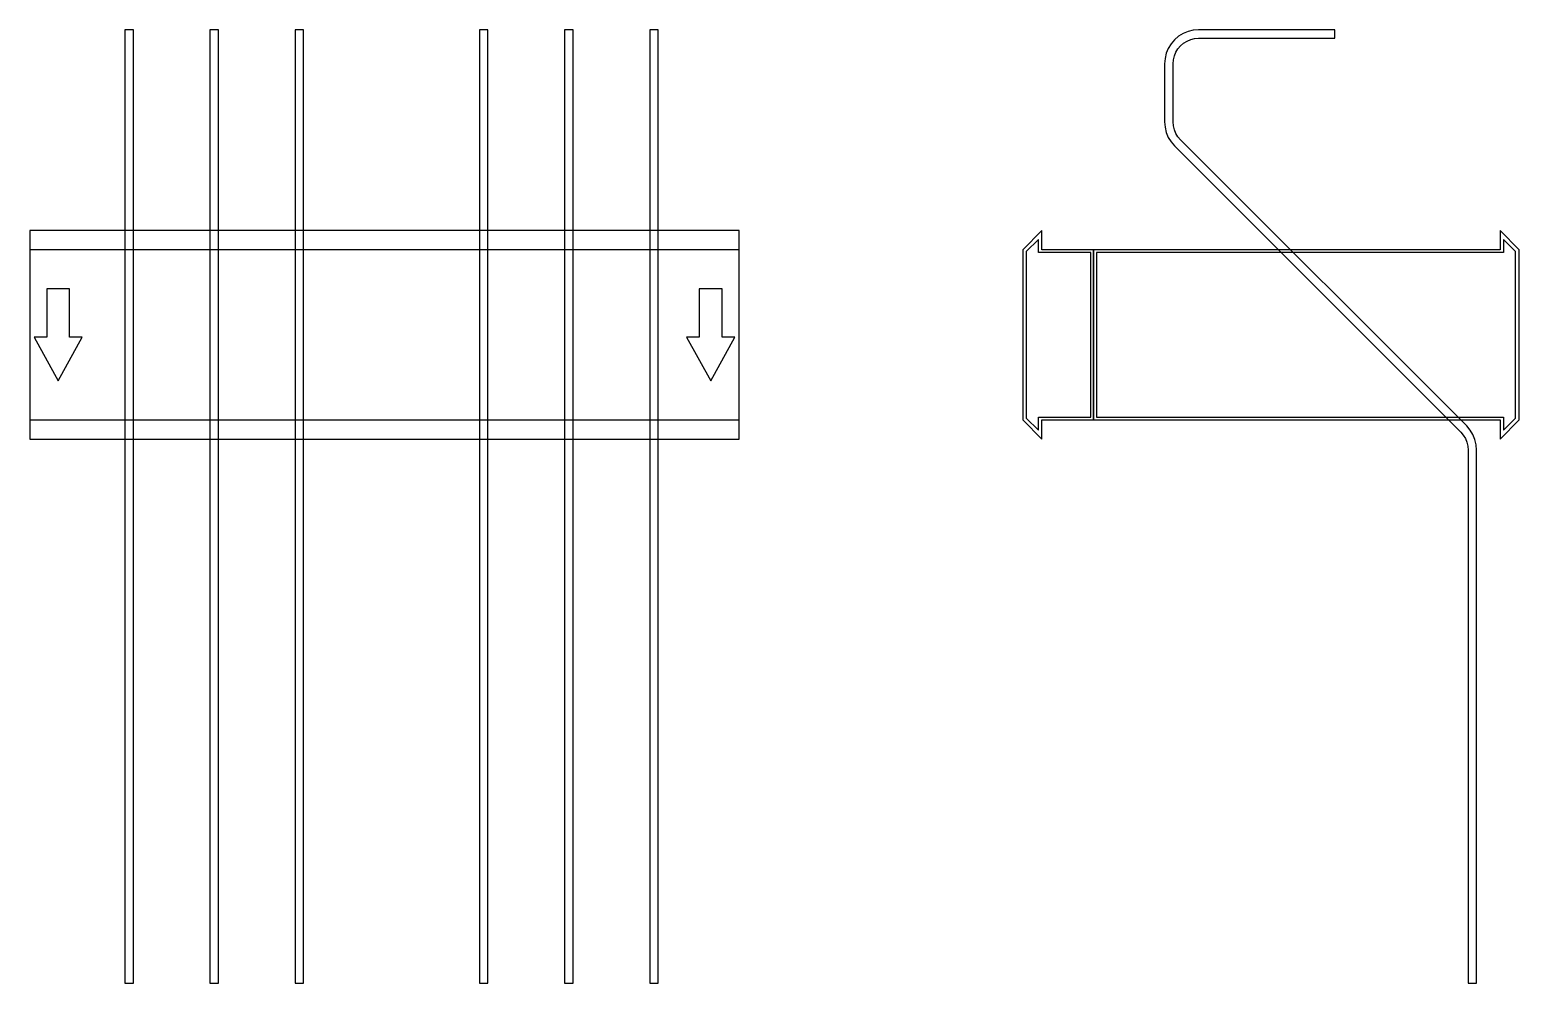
# Model space of a CAD drawing. Extents: x 0 to 1050, y -457 to 215.
import ezdxf

# ---------------------------------------------------------------- set-up
doc = ezdxf.new("R2010")
doc.units = 0
doc.layers.add('Halfen', color=7, linetype='CONTINUOUS')

msp = doc.modelspace()

# ---------------------------------------------------------------- linework, layer by layer
at = {"layer": 'Halfen', "color": 7}
for points in [[(73, -457.177), (73, 215.147), (67, 215.147), (67, -457.177)], [(133, -457.177), (133, 215.147), (127, 215.147), (127, -457.177)], [(193, -457.177), (193, 215.147), (187, 215.147), (187, -457.177)], [(323, -457.177), (323, 215.147), (317, 215.147), (317, -457.177)], [(383, -457.177), (383, 215.147), (377, 215.147), (377, -457.177)], [(443, -457.177), (443, 215.147), (437, 215.147), (437, -457.177)], [(1020, -457.177), (1020, -81.213), (1019.705, -77.459), (1018.825, -73.797), (1017.384, -70.317), (1015.416, -67.106), (1012.971, -64.243), (811.272, 137.456), (809.438, 139.604), (807.962, 142.012), (806.881, 144.621), (806.222, 147.368), (806, 150.184), (806, 191.147), (806.222, 193.963), (806.881, 196.71), (807.962, 199.319), (809.438, 201.728), (811.272, 203.875), (813.42, 205.71), (815.828, 207.186), (818.438, 208.266), (821.184, 208.926), (824, 209.147), (920, 209.147), (920, 215.147), (824, 215.147), (820.246, 214.852), (816.584, 213.973), (813.104, 212.532), (809.893, 210.564), (807.029, 208.118), (804.584, 205.254), (802.616, 202.043), (801.175, 198.564), (800.295, 194.902), (800, 191.147), (800, 150.184), (800.295, 146.429), (801.175, 142.767), (802.616, 139.288), (804.584, 136.077), (807.029, 133.213), (1008.728, -68.485), (1010.562, -70.633), (1012.038, -73.041), (1013.119, -75.651), (1013.778, -78.397), (1014, -81.213), (1014, -457.177)], [(0, -73.5), (500, -73.5), (500, 73.5), (0, 73.5)], [(750, -60), (750, 60), (713.5, 60), (713.5, 73.5), (700, 60), (700, -60), (713.5, -73.5), (713.5, -60)], [(1050, -60), (1050, 60), (1036.5, 73.5), (1036.5, 60), (750, 60), (750, -60), (1036.5, -60), (1036.5, -73.5)], [(748, -58), (748, 58), (711, 58), (711, 67.25), (702.5, 58.75), (702.5, -58.75), (711, -67.25), (711, -58)], [(1047.5, -58.75), (1047.5, 58.75), (1039, 67.25), (1039, 58), (752, 58), (752, -58), (1039, -58), (1039, -67.25)], [(0, -60), (500, -60), (500, 60), (0, 60)], [(20, -32.5), (37, -1.5), (28, -1.5), (28, 32.5), (12, 32.5), (12, -1.5), (3, -1.5)], [(480, -32.5), (497, -1.5), (488, -1.5), (488, 32.5), (472, 32.5), (472, -1.5), (463, -1.5)]]:
    msp.add_lwpolyline(points, close=True, dxfattribs=at)

doc.saveas('drawing.dxf')
